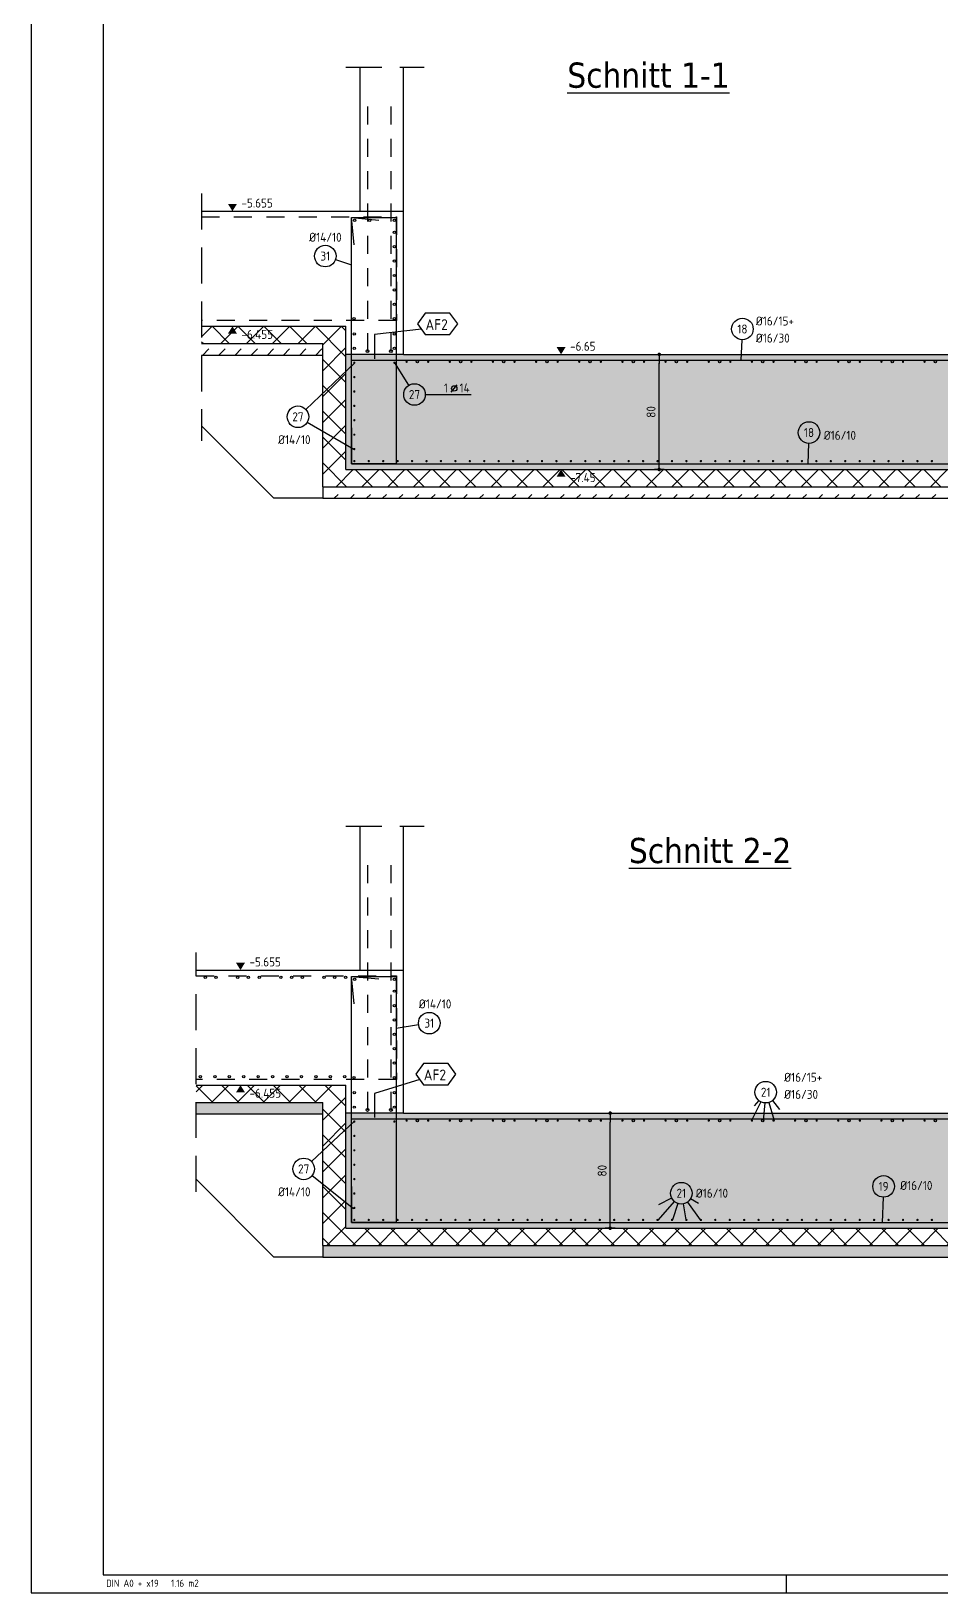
# Model space of a CAD drawing. Extents: x -13.2 to 53.1, y -36.8 to 21.9.
# Drawn here: x 0 to 6.32, y 0 to 10.85 of the extents above; entities that cross this region are included whole.
import ezdxf
from ezdxf.enums import TextEntityAlignment as Align

# ---------------------------------------------------------------- set-up
doc = ezdxf.new("R2010")
doc.units = 0
doc.header["$LTSCALE"] = 0.25
for name, pattern in [('AUSGEZOGEN', [1000.01, 1000, 0.01]), ('GESTRICHELTX2', [1.5, 1, -0.5]), ('VERDECKTX2', [0.75, 0.5, -0.25])]:
    doc.linetypes.add(name, pattern=pattern)
for name, color, linetype in [('AFB', 7, 'Continuous'), ('AFU', 7, 'Continuous'), ('BETON', 7, 'Continuous'), ('grau_mittel', 7, 'Continuous'), ('HILFE', 7, 'Continuous'), ('koten', 7, 'Continuous'), ('MASSE', 7, 'Continuous'), ('RAHMEN', 7, 'Continuous'), ('RND', 7, 'Continuous'), ('RND-1', 7, 'Continuous'), ('SFP_Dämmung', 7, 'Continuous'), ('SFP_Hilfe', 7, 'Continuous'), ('TEXT', 7, 'Continuous')]:
    doc.layers.add(name, color=color, linetype=linetype)
doc.styles.add('helv', font='tahoma.ttf')
doc.styles.add('txt', font='isocp.shx')
doc.linetypes.add('AFU_50K', pattern='A,0.15,["/",Standard,S=0.2,R=0,X=-0.01,Y=-0.1],0.07,["/",Standard,S=0.2,R=0,X=-0.01,Y=-0.1],0.15', length=0.37)
doc.linetypes.add('AFU_50M', pattern='A,0.45,["/",Standard,S=0.2,R=0,X=-0.01,Y=-0.1],0.07,["/",Standard,S=0.2,R=0,X=-0.01,Y=-0.1],0.45', length=0.97)
doc.dimstyles.new('DOT_I', dxfattribs={"dimscale": 0.25, "dimtxt": 0.25, "dimasz": 0.25, "dimexe": 0.1, "dimexo": 0.3, "dimgap": 0.1, "dimtad": 1, "dimdec": 3, "dimzin": 3, "dimtxsty": 'txt', "dimblk": 'DOT', "dimblk1": 'DOT', "dimblk2": 'DOT', "dimsah": 1, "dimcen": 0.1, "dimse1": 1, "dimse2": 1, "dimazin": 0, "dimtfac": 1, "dimtdec": 4, "dimtix": 1, "dimtmove": 2, "dimatfit": 3, "dimfxl": 0, "dimtvp": 1, "dimtolj": 1, "dimtzin": 0, "dimarcsym": 0})

# ---------------------------------------------------------------- blocks, each defined once
blk = doc.blocks.new('okrd_u')
at = {"layer": 'koten', "color": 7, "linetype": 'Continuous'}
blk.add_solid([(-0.125, -0.202), (0.125, -0.202), (0, 0)], dxfattribs=at)
at = {"layer": 'koten', "style": 'txt'}
blk.add_attdef('OKRD', (0.25, -0.35), '', height=0.25, dxfattribs=at)
blk = doc.blocks.new('okrd_o')
at = {"layer": 'koten', "color": 7, "linetype": 'Continuous'}
blk.add_solid([(-0.125, 0.202), (0.125, 0.202), (0, 0)], dxfattribs=at)
at = {"layer": 'koten', "style": 'txt'}
blk.add_attdef('OKRD', (0.25, 0.1), '', height=0.25, dxfattribs=at)
blk = doc.blocks.new('RND_HIN')
at = {"layer": 'RND', "color": 7, "linetype": 'Continuous'}
blk.add_circle((0, 0), 0.3, dxfattribs=at)
at = {"layer": 'RND', "color": 7, "linetype": 'Continuous', "style": 'txt'}
blk.add_attdef('POSI', text='', height=0.25, dxfattribs=at).set_placement((0, 0), align=Align.MIDDLE)
blk = doc.blocks.new('RND_LEI')
at = {"layer": 'RND', "color": 7, "linetype": 'Continuous'}
blk.add_line((1.022, 0.066), (1.19, 0.27), dxfattribs=at)
for centre, radius in [((0, 0), 0.3), ((1.106, 0.168), 0.075)]:
    blk.add_circle(centre, radius, dxfattribs=at)
at = {"layer": 'RND', "color": 7, "linetype": 'Continuous', "style": 'txt'}
blk.add_attdef('POSL', text='', height=0.25, dxfattribs=at).set_placement((0, 0), align=Align.MIDDLE)
blk.add_attdef('ANZ', text='', height=0.25, dxfattribs=at).set_placement((0.931, 0.057), align=Align.RIGHT)
for tag, p in [('DUM', (1.253, 0.057)), ('ABSTD', (1.674, 0.057)), ('POSTXT', (0.374, -0.327))]:
    blk.add_attdef(tag, p, '', height=0.25, dxfattribs=at)
blk = doc.blocks.new('DOT')
at = {"layer": 'MASSE', "color": 7, "linetype": 'Continuous'}
for p, q in [((0, 0), (-1, 0)), ((0, 0.54), (0, -0.54))]:
    blk.add_line(p, q, dxfattribs=at)
at = {"layer": 'MASSE', "color": 7, "linetype": 'Continuous', "const_width": 0.2}
blk.add_lwpolyline([(-0.1, 0, 1), (0.1, 0, 1)], format="xyb", close=True, dxfattribs=at)
blk = doc.blocks.new('*D34')
at = {"layer": 'Defpoints', "color": 0, "linetype": 'AUSGEZOGEN', "transparency": 16777216}
for p in [(4.365, 8.606), (4.365, 8.606), (4.365, 7.806)]:
    blk.add_point(p, dxfattribs=at)
at = {"layer": 'MASSE', "color": 0, "linetype": 'AUSGEZOGEN', "lineweight": -2, "transparency": 16777216}
blk.add_line((4.365, 7.869), (4.365, 8.544), dxfattribs=at)
at = {"layer": 'MASSE', "color": 0, "linetype": 'AUSGEZOGEN', "lineweight": -2, "transparency": 16777216, "xscale": 0.0625, "yscale": 0.0625, "zscale": 0.0625}
for p, rotation in [((4.365, 8.606), 90), ((4.365, 7.806), 270)]:
    blk.add_blockref('DOT', p, dxfattribs=dict(at, rotation=rotation))
at = {"layer": 'MASSE', "color": 0, "linetype": 'AUSGEZOGEN', "transparency": 16777216, "insert": (4.308, 8.206), "char_height": 0.0625, "attachment_point": 5, "rotation": 90, "style": 'txt'}
blk.add_mtext('\\A1;80', dxfattribs=at)
blk = doc.blocks.new('*D35')
at = {"layer": 'Defpoints', "color": 0, "linetype": 'AUSGEZOGEN', "transparency": 16777216}
for p in [(4.024, 3.333), (4.024, 3.333), (4.024, 2.533)]:
    blk.add_point(p, dxfattribs=at)
at = {"layer": 'MASSE', "color": 0, "linetype": 'AUSGEZOGEN', "lineweight": -2, "transparency": 16777216}
blk.add_line((4.024, 2.595), (4.024, 3.27), dxfattribs=at)
at = {"layer": 'MASSE', "color": 0, "linetype": 'AUSGEZOGEN', "lineweight": -2, "transparency": 16777216, "xscale": 0.0625, "yscale": 0.0625, "zscale": 0.0625}
for p, rotation in [((4.024, 3.333), 90), ((4.024, 2.533), 270)]:
    blk.add_blockref('DOT', p, dxfattribs=dict(at, rotation=rotation))
at = {"layer": 'MASSE', "color": 0, "linetype": 'AUSGEZOGEN', "transparency": 16777216, "insert": (3.968, 2.933), "char_height": 0.0625, "attachment_point": 5, "rotation": 90, "style": 'txt'}
blk.add_mtext('\\A1;80', dxfattribs=at)
blk = doc.blocks.new('A0-19-0')
at = {"layer": 'RAHMEN'}
for p, q in [((0, 84.1), (0, 0)), ((0, 0), (137.9, 0))]:
    blk.add_line(p, q, dxfattribs=at)
at = {"layer": 'RAHMEN', "color": 5}
for p, q in [((2, 83.6), (2, 0.5)), ((2, 0.5), (137.4, 0.5))]:
    blk.add_line(p, q, dxfattribs=at)
at = {"layer": 'RAHMEN', "color": 7}
blk.add_line((21, 0), (21, 0.5), dxfattribs=at)
at = {"layer": 'RAHMEN', "color": 7, "style": 'txt'}
blk.add_text('DIN A0 + x19   1.16 m2', height=0.2, dxfattribs=at).set_placement((2.083, 0.164))

msp = doc.modelspace()

# ---------------------------------------------------------------- hatches: boundary and pattern name
at = {"layer": 'grau_mittel'}
for points in [[(2.587, 8.6062), (2.187, 8.6062), (2.187, 7.8062), (11.737, 7.8062), (11.737, 8.6062), (11.337, 8.6062)], [(2.587, 3.3327), (2.187, 3.3327), (2.187, 2.5327), (8.452, 2.5327), (9.202, 1.7827), (11.737, 1.7827), (11.737, 3.3327), (11.337, 3.3327), (11.337, 2.5827), (9.602, 2.5827), (9.602, 3.3327), (9.302, 3.3327)]]:
    msp.add_hatch(color=61, dxfattribs=at).paths.add_polyline_path(points)
at = {"layer": 'SFP_Dämmung', "linetype": 'AUSGEZOGEN'}
h = msp.add_hatch(dxfattribs=at)
h.set_pattern_fill('ANSI37', color=171, scale=0.04, angle=-180, double=1)
h.paths.add_polyline_path([(2.187, 8.8012), (1.1843, 8.8012), (1.1843, 8.6812), (2.027, 8.6812), (2.027, 7.6862), (11.897, 7.6862), (11.897, 8.6812), (12.7396, 8.6812), (12.7396, 8.8012), (11.737, 8.8012), (11.737, 7.8062), (2.187, 7.8062)])
h.paths.add_polyline_path([(3.7399, 7.7046), (3.9532, 7.7046), (3.9532, 7.7928), (3.7399, 7.7928)], flags=24)
h.paths.add_polyline_path([(12.3909, 8.6989), (12.6493, 8.6989), (12.6493, 8.7913), (12.3909, 8.7913)], flags=24)
h.paths.add_polyline_path([(1.455, 8.6989), (1.7134, 8.6989), (1.7134, 8.7913), (1.455, 8.7913)], flags=24)
h = msp.add_hatch(dxfattribs=at)
h.set_pattern_fill('ANSI37', color=171, scale=0.04, angle=-180, double=1)
h.paths.add_polyline_path([(2.187, 3.5277), (1.1464, 3.5277), (1.1464, 3.4077), (2.027, 3.4077), (2.027, 2.4127), (8.4023, 2.4127), (9.1523, 1.6627), (11.897, 1.6627), (11.897, 3.4077), (12.8384, 3.4077), (12.8384, 3.5277), (11.737, 3.5277), (11.737, 1.7827), (9.202, 1.7827), (8.452, 2.5327), (2.187, 2.5327)])
h.paths.add_polyline_path([(7.3065, 2.431), (7.5198, 2.431), (7.5198, 2.5193), (7.3065, 2.5193)], flags=24)
h.paths.add_polyline_path([(12.3909, 3.4253), (12.6493, 3.4253), (12.6493, 3.5178), (12.3909, 3.5178)], flags=24)
h.paths.add_polyline_path([(1.5109, 3.4253), (1.7693, 3.4253), (1.7693, 3.5178), (1.5109, 3.5178)], flags=24)
h.paths.add_polyline_path([(9.9217, 1.6835), (10.1265, 1.6835), (10.1265, 1.7726), (9.9217, 1.7726)], flags=24)
at = {"layer": 'SFP_Hilfe', "linetype": 'AUSGEZOGEN'}
h = msp.add_hatch(dxfattribs=at)
h.set_pattern_fill('DASH', color=171, scale=0.025, angle=-135, double=1)
h.paths.add_polyline_path([(11.897, 7.6862), (2.027, 7.6862), (2.027, 7.6062), (11.897, 7.6062)])
h.paths.add_polyline_path([(2.027, 8.6812), (1.1843, 8.6812), (1.1843, 8.6012), (2.027, 8.6012)])
h = msp.add_hatch(dxfattribs=at)
h.set_pattern_fill('DASH', color=171, scale=0.025, angle=-135, double=1)
h.paths.add_polyline_path([(2.027, 3.4077), (1.1464, 3.4077), (1.1464, 3.3277), (2.027, 3.3277)])
h.paths.add_polyline_path([(8.4023, 2.4127), (2.027, 2.4127), (2.027, 2.3327), (8.3691, 2.3327), (9.1191, 1.5827), (11.897, 1.5827), (11.897, 1.6627), (9.1523, 1.6627)])
h.paths.add_polyline_path([(12.8384, 3.4077), (11.897, 3.4077), (11.897, 3.3277), (12.8384, 3.3277)])

# ---------------------------------------------------------------- linework, layer by layer
at = {"layer": 'AFB', "color": 102, "linetype": 'AUSGEZOGEN'}
for p, q in [((2.7121, 8.7809), (2.387, 8.7432)), ((2.7, 3.5667), (2.387, 3.4697))]:
    msp.add_line(p, q, dxfattribs=at)
at = {"layer": 'AFB', "color": 1, "linetype": 'AUSGEZOGEN'}
for p, q in [((2.387, 8.7432), (2.387, 8.5762)), ((2.387, 3.4697), (2.387, 3.3027))]:
    msp.add_line(p, q, dxfattribs=at)
for points in [[(2.7392, 8.8918), (2.685, 8.8179), (2.7392, 8.744), (2.91, 8.744), (2.9642, 8.8179), (2.91, 8.8918)], [(2.7272, 3.6776), (2.6729, 3.6037), (2.7272, 3.5298), (2.898, 3.5298), (2.9522, 3.6037), (2.898, 3.6776)]]:
    msp.add_lwpolyline(points, close=True, dxfattribs=at)
at = {"layer": 'AFU', "color": 8, "linetype": 'AFU_50K'}
for p, q in [((2.287, 9.6012), (2.587, 9.6012)), ((2.287, 4.3277), (2.587, 4.3277))]:
    msp.add_line(p, q, dxfattribs=at)
at = {"layer": 'AFU', "color": 8, "linetype": 'AFU_50M'}
for p, q in [((2.587, 8.6062), (2.187, 8.6062)), ((2.587, 3.3327), (2.187, 3.3327))]:
    msp.add_line(p, q, dxfattribs=at)
at = {"layer": 'BETON', "color": 6, "linetype": 'AUSGEZOGEN'}
for p, q in [((2.287, 9.6012), (2.287, 10.6012)), ((2.587, 8.6062), (2.587, 10.6012)), ((1.1843, 9.6012), (2.287, 9.6012)), ((1.1843, 8.8012), (2.187, 8.8012)), ((2.187, 7.8062), (2.187, 8.8012)), ((2.587, 8.6062), (11.337, 8.6062)), ((2.187, 7.8062), (11.737, 7.8062)), ((2.287, 4.3277), (2.287, 5.3277)), ((2.587, 3.3327), (2.587, 5.3277)), ((1.1464, 4.3277), (2.287, 4.3277)), ((1.1464, 3.5277), (2.187, 3.5277)), ((2.187, 2.5327), (2.187, 3.5277)), ((2.587, 3.3327), (9.302, 3.3327)), ((2.187, 2.5327), (8.452, 2.5327))]:
    msp.add_line(p, q, dxfattribs=at)
at = {"layer": 'HILFE', "color": 102, "linetype": 'GESTRICHELTX2'}
for p, q in [((2.187, 10.6012), (2.7302, 10.6012)), ((1.1843, 9.7242), (1.1843, 8.0058)), ((2.187, 5.3277), (2.7302, 5.3277)), ((1.1464, 2.7854), (1.1464, 4.4488))]:
    msp.add_line(p, q, dxfattribs=at)
at = {"layer": 'HILFE', "color": 102, "linetype": 'AUSGEZOGEN'}
for p, q in [((1.1843, 8.6812), (2.027, 8.6812)), ((1.1843, 8.6012), (2.027, 8.6012)), ((2.027, 7.6862), (2.027, 8.6812)), ((1.1843, 8.1089), (1.687, 7.6062)), ((2.027, 7.6062), (1.687, 7.6062)), ((2.027, 7.6862), (11.897, 7.6862)), ((2.027, 7.6862), (2.027, 7.6062)), ((2.027, 7.6062), (11.897, 7.6062)), ((1.1464, 3.4077), (2.027, 3.4077)), ((2.027, 2.4127), (2.027, 3.4077)), ((1.1464, 3.3277), (2.027, 3.3277)), ((1.1464, 2.8733), (1.687, 2.3327)), ((2.027, 2.4127), (8.4023, 2.4127)), ((2.027, 2.4127), (2.027, 2.3327)), ((2.027, 2.3327), (1.687, 2.3327)), ((2.027, 2.3327), (8.3691, 2.3327))]:
    msp.add_line(p, q, dxfattribs=at)
at = {"layer": 'RND', "color": 102, "linetype": 'AUSGEZOGEN'}
for p, q in [((2.115, 9.2653), (2.227, 9.2279)), ((4.9393, 8.7073), (4.9325, 8.5662)), ((1.9083, 8.224), (2.2496, 8.5482)), ((2.6245, 8.3911), (2.528, 8.5482)), ((1.9188, 8.1348), (2.2416, 7.9482)), ((5.4031, 7.9879), (5.3978, 7.8462)), ((2.6925, 3.9469), (2.537, 3.9223)), ((5.071, 3.4117), (5.0052, 3.2813)), ((5.0563, 3.4215), (5.0244, 3.3839)), ((5.0984, 3.4039), (5.0881, 3.2827)), ((5.1261, 3.4068), (5.1632, 3.2813)), ((5.1515, 3.42), (5.2003, 3.3589)), ((1.9485, 2.9968), (2.2494, 3.2793)), ((1.9525, 2.8987), (2.2399, 2.6696)), ((4.4691, 2.72), (4.3571, 2.5909)), ((4.4512, 2.7431), (4.3591, 2.697)), ((4.5617, 2.7155), (4.6502, 2.5909)), ((4.5833, 2.7394), (4.6382, 2.708)), ((5.9211, 2.7491), (5.9138, 2.5727)), ((4.4949, 2.7054), (4.4575, 2.5909)), ((4.5308, 2.7027), (4.5498, 2.5909))]:
    msp.add_line(p, q, dxfattribs=at)
at = {"layer": 'RND', "color": 7, "linetype": 'AUSGEZOGEN'}
msp.add_line((2.7388, 8.3271), (3.0588, 8.3271), dxfattribs=at)
at = {"layer": 'RND', "color": 7, "linetype": 'VERDECKTX2'}
for points in [[(2.337, 10.3291), (2.337, 8.6291)], [(2.5003, 10.3291), (2.5003, 8.6291)], [(1.1843, 9.5612), (2.5394, 9.5612), (2.5394, 8.8412), (1.1843, 8.8412)], [(2.337, 5.0556), (2.337, 3.3556)], [(2.5003, 5.0556), (2.5003, 3.3556)], [(1.1464, 4.2877), (2.5394, 4.2877), (2.5394, 3.5677), (1.1464, 3.5677)]]:
    msp.add_lwpolyline(points, dxfattribs=at)
at = {"layer": 'RND', "color": 1, "linetype": 'AUSGEZOGEN'}
for points in [[(2.227, 8.3162), (2.227, 8.5662), (11.697, 8.5662), (11.697, 8.3162)], [(2.227, 8.0962), (2.227, 7.8462), (11.697, 7.8462), (11.697, 8.0962)], [(2.227, 3.0427), (2.227, 3.2927), (9.562, 3.2927), (9.562, 3.0427)], [(2.227, 2.8227), (2.227, 2.5727), (9.477, 2.5727)]]:
    msp.add_lwpolyline(points, dxfattribs=at)
at = {"layer": 'RND', "color": 7, "linetype": 'AUSGEZOGEN', "const_width": 0.008}
for points in [[(2.2416, 8.5482, 1), (2.2496, 8.5482, 1)], [(2.52, 8.5482, 1), (2.528, 8.5482, 1)], [(2.6052, 8.5548, 1), (2.6132, 8.5548, 1)], [(2.7552, 8.5548, 1), (2.7632, 8.5548, 1)], [(2.9052, 8.5548, 1), (2.9132, 8.5548, 1)], [(3.0552, 8.5548, 1), (3.0632, 8.5548, 1)], [(3.2052, 8.5548, 1), (3.2132, 8.5548, 1)], [(3.3552, 8.5548, 1), (3.3632, 8.5548, 1)], [(3.5052, 8.5548, 1), (3.5132, 8.5548, 1)], [(3.6552, 8.5548, 1), (3.6632, 8.5548, 1)], [(3.8052, 8.5548, 1), (3.8132, 8.5548, 1)], [(3.9552, 8.5548, 1), (3.9632, 8.5548, 1)], [(4.1052, 8.5548, 1), (4.1132, 8.5548, 1)], [(4.2552, 8.5548, 1), (4.2632, 8.5548, 1)], [(4.4052, 8.5548, 1), (4.4132, 8.5548, 1)], [(4.5552, 8.5548, 1), (4.5632, 8.5548, 1)], [(4.7052, 8.5548, 1), (4.7132, 8.5548, 1)], [(4.8552, 8.5548, 1), (4.8632, 8.5548, 1)], [(5.0052, 8.5548, 1), (5.0132, 8.5548, 1)], [(5.1552, 8.5548, 1), (5.1632, 8.5548, 1)], [(5.3052, 8.5548, 1), (5.3132, 8.5548, 1)], [(5.4552, 8.5548, 1), (5.4632, 8.5548, 1)], [(5.6052, 8.5548, 1), (5.6132, 8.5548, 1)], [(5.7552, 8.5548, 1), (5.7632, 8.5548, 1)], [(5.9052, 8.5548, 1), (5.9132, 8.5548, 1)], [(6.0552, 8.5548, 1), (6.0632, 8.5548, 1)], [(6.2052, 8.5548, 1), (6.2132, 8.5548, 1)], [(2.2416, 8.4482, 1), (2.2496, 8.4482, 1)], [(2.2416, 8.3482, 1), (2.2496, 8.3482, 1)], [(2.2416, 8.2482, 1), (2.2496, 8.2482, 1)], [(2.2416, 8.1482, 1), (2.2496, 8.1482, 1)], [(2.2416, 8.0482, 1), (2.2496, 8.0482, 1)], [(2.2416, 7.9482, 1), (2.2496, 7.9482, 1)], [(2.2416, 7.8644, 1), (2.2496, 7.8644, 1)], [(2.3419, 7.8644, 1), (2.3499, 7.8644, 1)], [(2.4423, 7.8644, 1), (2.4503, 7.8644, 1)], [(2.5426, 7.8644, 1), (2.5506, 7.8644, 1)], [(2.643, 7.8644, 1), (2.651, 7.8644, 1)], [(2.7434, 7.8644, 1), (2.7514, 7.8644, 1)], [(2.8437, 7.8644, 1), (2.8517, 7.8644, 1)], [(2.9441, 7.8644, 1), (2.9521, 7.8644, 1)], [(3.0444, 7.8644, 1), (3.0524, 7.8644, 1)], [(3.1448, 7.8644, 1), (3.1528, 7.8644, 1)], [(3.2452, 7.8644, 1), (3.2532, 7.8644, 1)], [(3.3455, 7.8644, 1), (3.3535, 7.8644, 1)], [(3.4459, 7.8644, 1), (3.4539, 7.8644, 1)], [(3.5462, 7.8644, 1), (3.5542, 7.8644, 1)], [(3.6466, 7.8644, 1), (3.6546, 7.8644, 1)], [(3.747, 7.8644, 1), (3.755, 7.8644, 1)], [(3.8473, 7.8644, 1), (3.8553, 7.8644, 1)], [(3.9477, 7.8644, 1), (3.9557, 7.8644, 1)], [(4.048, 7.8644, 1), (4.056, 7.8644, 1)], [(4.1484, 7.8644, 1), (4.1564, 7.8644, 1)], [(4.2488, 7.8644, 1), (4.2568, 7.8644, 1)], [(4.3491, 7.8644, 1), (4.3571, 7.8644, 1)], [(4.4495, 7.8644, 1), (4.4575, 7.8644, 1)], [(4.5498, 7.8644, 1), (4.5578, 7.8644, 1)], [(4.6502, 7.8644, 1), (4.6582, 7.8644, 1)], [(4.7506, 7.8644, 1), (4.7586, 7.8644, 1)], [(4.8509, 7.8644, 1), (4.8589, 7.8644, 1)], [(4.9513, 7.8644, 1), (4.9593, 7.8644, 1)], [(5.0516, 7.8644, 1), (5.0596, 7.8644, 1)], [(5.152, 7.8644, 1), (5.16, 7.8644, 1)], [(5.2524, 7.8644, 1), (5.2604, 7.8644, 1)], [(5.3527, 7.8644, 1), (5.3607, 7.8644, 1)], [(5.4531, 7.8644, 1), (5.4611, 7.8644, 1)], [(5.5535, 7.8644, 1), (5.5615, 7.8644, 1)], [(5.6538, 7.8644, 1), (5.6618, 7.8644, 1)], [(5.7542, 7.8644, 1), (5.7622, 7.8644, 1)], [(5.8545, 7.8644, 1), (5.8625, 7.8644, 1)], [(5.9549, 7.8644, 1), (5.9629, 7.8644, 1)], [(6.0553, 7.8644, 1), (6.0633, 7.8644, 1)], [(6.1556, 7.8644, 1), (6.1636, 7.8644, 1)], [(6.256, 7.8644, 1), (6.264, 7.8644, 1)], [(2.2416, 3.2747, 1), (2.2496, 3.2747, 1)], [(2.52, 3.2747, 1), (2.528, 3.2747, 1)], [(2.6052, 3.2813, 1), (2.6132, 3.2813, 1)], [(2.7552, 3.2813, 1), (2.7632, 3.2813, 1)], [(2.9052, 3.2813, 1), (2.9132, 3.2813, 1)], [(3.0552, 3.2813, 1), (3.0632, 3.2813, 1)], [(3.2052, 3.2813, 1), (3.2132, 3.2813, 1)], [(3.3552, 3.2813, 1), (3.3632, 3.2813, 1)], [(3.5052, 3.2813, 1), (3.5132, 3.2813, 1)], [(3.6552, 3.2813, 1), (3.6632, 3.2813, 1)], [(3.8052, 3.2813, 1), (3.8132, 3.2813, 1)], [(3.9552, 3.2813, 1), (3.9632, 3.2813, 1)], [(4.1052, 3.2813, 1), (4.1132, 3.2813, 1)], [(4.2552, 3.2813, 1), (4.2632, 3.2813, 1)], [(4.4052, 3.2813, 1), (4.4132, 3.2813, 1)], [(4.5552, 3.2813, 1), (4.5632, 3.2813, 1)], [(4.7052, 3.2813, 1), (4.7132, 3.2813, 1)], [(4.8552, 3.2813, 1), (4.8632, 3.2813, 1)], [(5.0052, 3.2813, 1), (5.0132, 3.2813, 1)], [(5.1552, 3.2813, 1), (5.1632, 3.2813, 1)], [(5.3052, 3.2813, 1), (5.3132, 3.2813, 1)], [(5.4552, 3.2813, 1), (5.4632, 3.2813, 1)], [(5.6052, 3.2813, 1), (5.6132, 3.2813, 1)], [(5.7552, 3.2813, 1), (5.7632, 3.2813, 1)], [(5.9052, 3.2813, 1), (5.9132, 3.2813, 1)], [(6.0552, 3.2813, 1), (6.0632, 3.2813, 1)], [(6.2052, 3.2813, 1), (6.2132, 3.2813, 1)], [(2.2416, 3.1747, 1), (2.2496, 3.1747, 1)], [(2.2416, 3.0747, 1), (2.2496, 3.0747, 1)], [(2.2416, 2.9747, 1), (2.2496, 2.9747, 1)], [(2.2416, 2.8747, 1), (2.2496, 2.8747, 1)], [(2.2416, 2.7747, 1), (2.2496, 2.7747, 1)], [(2.2416, 2.6747, 1), (2.2496, 2.6747, 1)], [(2.2416, 2.5909, 1), (2.2496, 2.5909, 1)], [(2.3419, 2.5909, 1), (2.3499, 2.5909, 1)], [(2.4423, 2.5909, 1), (2.4503, 2.5909, 1)], [(2.5426, 2.5909, 1), (2.5506, 2.5909, 1)], [(2.643, 2.5909, 1), (2.651, 2.5909, 1)], [(2.7434, 2.5909, 1), (2.7514, 2.5909, 1)], [(2.8437, 2.5909, 1), (2.8517, 2.5909, 1)], [(2.9441, 2.5909, 1), (2.9521, 2.5909, 1)], [(3.0444, 2.5909, 1), (3.0524, 2.5909, 1)], [(3.1448, 2.5909, 1), (3.1528, 2.5909, 1)], [(3.2452, 2.5909, 1), (3.2532, 2.5909, 1)], [(3.3455, 2.5909, 1), (3.3535, 2.5909, 1)], [(3.4459, 2.5909, 1), (3.4539, 2.5909, 1)], [(3.5462, 2.5909, 1), (3.5542, 2.5909, 1)], [(3.6466, 2.5909, 1), (3.6546, 2.5909, 1)], [(3.747, 2.5909, 1), (3.755, 2.5909, 1)], [(3.8473, 2.5909, 1), (3.8553, 2.5909, 1)], [(3.9477, 2.5909, 1), (3.9557, 2.5909, 1)], [(4.048, 2.5909, 1), (4.056, 2.5909, 1)], [(4.1484, 2.5909, 1), (4.1564, 2.5909, 1)], [(4.2488, 2.5909, 1), (4.2568, 2.5909, 1)], [(4.3491, 2.5909, 1), (4.3571, 2.5909, 1)], [(4.4495, 2.5909, 1), (4.4575, 2.5909, 1)], [(4.5498, 2.5909, 1), (4.5578, 2.5909, 1)], [(4.6502, 2.5909, 1), (4.6582, 2.5909, 1)], [(4.7506, 2.5909, 1), (4.7586, 2.5909, 1)], [(4.8509, 2.5909, 1), (4.8589, 2.5909, 1)], [(4.9513, 2.5909, 1), (4.9593, 2.5909, 1)], [(5.0516, 2.5909, 1), (5.0596, 2.5909, 1)], [(5.152, 2.5909, 1), (5.16, 2.5909, 1)], [(5.2524, 2.5909, 1), (5.2604, 2.5909, 1)], [(5.3527, 2.5909, 1), (5.3607, 2.5909, 1)], [(5.4531, 2.5909, 1), (5.4611, 2.5909, 1)], [(5.5535, 2.5909, 1), (5.5615, 2.5909, 1)], [(5.6538, 2.5909, 1), (5.6618, 2.5909, 1)], [(5.7542, 2.5909, 1), (5.7622, 2.5909, 1)], [(5.8545, 2.5909, 1), (5.8625, 2.5909, 1)], [(5.9549, 2.5909, 1), (5.9629, 2.5909, 1)], [(6.0553, 2.5909, 1), (6.0633, 2.5909, 1)], [(6.1556, 2.5909, 1), (6.1636, 2.5909, 1)], [(6.256, 2.5909, 1), (6.264, 2.5909, 1)]]:
    msp.add_lwpolyline(points, format="xyb", close=True, dxfattribs=at)
at = {"layer": 'RND', "color": 7, "linetype": 'AUSGEZOGEN'}
for centre, radius in [((2.2477, 9.5376), 0.008), ((2.3525, 9.5376), 0.008), ((2.524, 9.5376), 0.008), ((2.524, 9.4543), 0.008), ((2.524, 9.3543), 0.008), ((2.524, 9.2543), 0.008), ((2.524, 9.1543), 0.008), ((2.524, 9.0543), 0.008), ((2.524, 8.9543), 0.008), ((2.2436, 8.8543), 0.008), ((2.524, 8.8543), 0.008), ((2.2456, 8.7482), 0.008), ((2.524, 8.7482), 0.008), ((2.2456, 8.6482), 0.008), ((2.337, 8.6291), 0.01), ((2.5003, 8.6291), 0.01), ((2.524, 8.6482), 0.008), ((2.6842, 8.5548), 0.008), ((2.9842, 8.5548), 0.008), ((3.2842, 8.5548), 0.008), ((3.5842, 8.5548), 0.008), ((3.8842, 8.5548), 0.008), ((4.1842, 8.5548), 0.008), ((4.4842, 8.5548), 0.008), ((4.7842, 8.5548), 0.008), ((5.0842, 8.5548), 0.008), ((5.3842, 8.5548), 0.008), ((5.6842, 8.5548), 0.008), ((5.9842, 8.5548), 0.008), ((6.2842, 8.5548), 0.008), ((1.285, 4.2763), 0.008), ((1.435, 4.2763), 0.008), ((1.585, 4.2763), 0.008), ((1.735, 4.2763), 0.008), ((1.885, 4.2763), 0.008), ((2.035, 4.2763), 0.008), ((2.185, 4.2763), 0.008), ((2.2477, 4.264), 0.008), ((2.524, 4.264), 0.008), ((2.524, 4.1808), 0.008), ((2.524, 4.0808), 0.008), ((2.524, 3.9808), 0.008), ((2.524, 3.8808), 0.008), ((2.524, 3.7808), 0.008), ((1.1759, 3.5859), 0.008), ((1.2763, 3.5859), 0.008), ((1.3766, 3.5859), 0.008), ((1.477, 3.5859), 0.008), ((1.5774, 3.5859), 0.008), ((1.6777, 3.5859), 0.008), ((1.7781, 3.5859), 0.008), ((1.8784, 3.5859), 0.008), ((1.9788, 3.5859), 0.008), ((2.0792, 3.5859), 0.008), ((2.1795, 3.5859), 0.008), ((2.2436, 3.5808), 0.008), ((2.524, 3.6808), 0.008), ((2.524, 3.5808), 0.008), ((2.2456, 3.4747), 0.008), ((2.524, 3.4747), 0.008), ((2.2456, 3.3747), 0.008), ((2.337, 3.3556), 0.01), ((2.5003, 3.3556), 0.01), ((2.524, 3.3747), 0.008), ((2.6842, 3.2813), 0.008), ((2.9842, 3.2813), 0.008), ((3.2842, 3.2813), 0.008), ((3.5842, 3.2813), 0.008), ((3.8842, 3.2813), 0.008), ((4.1842, 3.2813), 0.008), ((4.4842, 3.2813), 0.008), ((4.7842, 3.2813), 0.008), ((5.0842, 3.2813), 0.008), ((5.3842, 3.2813), 0.008), ((5.6842, 3.2813), 0.008), ((5.9842, 3.2813), 0.008), ((6.2842, 3.2813), 0.008)]:
    msp.add_circle(centre, radius, dxfattribs=at)
at = {"layer": 'RND', "color": 102, "linetype": 'AUSGEZOGEN'}
for centre in [(1.21, 4.2763), (1.51, 4.2763), (1.81, 4.2763), (2.11, 4.2763)]:
    msp.add_circle(centre, 0.008, dxfattribs=at)
at = {"layer": 'RND-1', "color": 1, "linetype": 'AUSGEZOGEN'}
for points in [[(2.2435, 9.367), (2.227, 9.5562), (2.537, 9.5562), (2.537, 7.8462), (2.227, 7.8462), (2.227, 9.5562), (2.4163, 9.5397)], [(2.2435, 4.0934), (2.227, 4.2827), (2.537, 4.2827), (2.537, 2.5727), (2.227, 2.5727), (2.227, 4.2827), (2.4163, 4.2661)]]:
    msp.add_lwpolyline(points, dxfattribs=at)

# ---------------------------------------------------------------- block references
at = {"layer": 'koten', "color": 6, "linetype": 'AUSGEZOGEN', "xscale": 0.25, "yscale": 0.25, "zscale": 0.25}
for name, p, values in [('okrd_o', (1.3986, 9.6012), {'OKRD': '-5.655'}), ('okrd_u', (1.3986, 8.8012), {'OKRD': '-6.455'}), ('okrd_o', (3.6827, 8.6062), {'OKRD': '-6.65'}), ('okrd_u', (3.6827, 7.8062), {'OKRD': '-7.45'}), ('okrd_o', (1.4545, 4.3277), {'OKRD': '-5.655'}), ('okrd_u', (1.4545, 3.5277), {'OKRD': '-6.455'})]:
    msp.add_blockref(name, p, dxfattribs=at).add_auto_attribs(values)
at = {"layer": 'RAHMEN', "color": 5, "linetype": 'AUSGEZOGEN', "xscale": 0.25, "yscale": 0.25, "zscale": 0.25}
msp.add_blockref('A0-19-0', (0, 0), dxfattribs=at)
at = {"layer": 'RND', "color": 7, "linetype": 'AUSGEZOGEN', "xscale": 0.25, "yscale": 0.25, "zscale": 0.25}
for name, p, values in [('RND_HIN', (2.0439, 9.2891), {'POSI': '31'}), ('RND_HIN', (4.9429, 8.7822), {'POSI': '18'}), ('RND_LEI', (2.6638, 8.3271), {'POSL': '27', 'DUM': '14', 'ANZ': '1'}), ('RND_HIN', (1.8539, 8.1724), {'POSI': '27'}), ('RND_HIN', (5.4059, 8.0628), {'POSI': '18'}), ('RND_HIN', (2.7665, 3.9586), {'POSI': '31'}), ('RND_HIN', (5.1048, 3.4787), {'POSI': '21'}), ('RND_HIN', (1.8939, 2.9455), {'POSI': '27'}), ('RND_HIN', (4.5183, 2.7767), {'POSI': '21'}), ('RND_HIN', (5.9242, 2.824), {'POSI': '19'})]:
    msp.add_blockref(name, p, dxfattribs=at).add_auto_attribs(values)

# ---------------------------------------------------------------- texts
at = {"layer": 'AFB', "color": 7, "linetype": 'AUSGEZOGEN', "style": 'txt'}
for p in [(2.7403, 8.7755), (2.7282, 3.5613)]:
    msp.add_text('AF2', height=0.075, dxfattribs=at).set_placement(p)
at = {"layer": 'TEXT', "color": 5, "linetype": 'AUSGEZOGEN', "style": 'helv'}
for s, p in [('%%uSchnitt 1-1', (3.7261, 10.4591)), ('%%uSchnitt 2-2', (4.1543, 5.0708))]:
    msp.add_text(s, height=0.175, dxfattribs=at).set_placement(p)
at = {"layer": 'TEXT', "color": 7, "linetype": 'AUSGEZOGEN', "style": 'txt'}
for s, p in [('%%C14/10', (1.9317, 9.3888)), ('%%C16/15+', (5.0362, 8.8066)), ('%%C16/30', (5.0362, 8.6879)), ('%%C14/10', (1.7154, 7.9822)), ('%%C16/10', (5.508, 8.0123)), ('%%C14/10', (2.6941, 4.0609)), ('%%C16/15+', (5.2329, 3.5511)), ('%%C16/30', (5.2329, 3.4323)), ('%%C16/10', (6.0394, 2.7993)), ('%%C14/10', (1.7151, 2.7552)), ('%%C16/10', (4.6188, 2.7454))]:
    msp.add_text(s, height=0.0625, dxfattribs=at).set_placement(p)

# ---------------------------------------------------------------- dimensions: what is measured, and where the dimension line sits
at = {"layer": 'MASSE', "color": 7, "linetype": 'AUSGEZOGEN'}
for base, p1, p2, picture, middle in [((4.3646, 8.6062), (4.3646, 7.8062), (4.3646, 8.6062), '*D34', (4.3084, 8.2062)), ((4.0244, 3.3327), (4.0244, 2.5327), (4.0244, 3.3327), '*D35', (3.9682, 2.9327))]:
    dim = msp.add_linear_dim(base=base, p1=p1, p2=p2, angle=90, dimstyle='DOT_I', override={"dimdec": 0, "dimlfac": 100}, dxfattribs=at)
    dim.commit()
    dim.dimension.update_dxf_attribs({"geometry": picture, "text_midpoint": middle})

doc.saveas('drawing.dxf')
